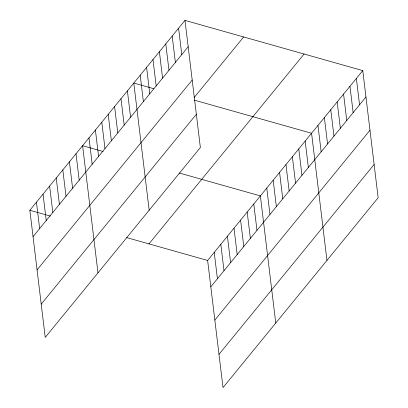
<?xml version="1.0" encoding="UTF-8"?>
<svg xmlns="http://www.w3.org/2000/svg" width="408" height="408" viewBox="0 0 408 408"><rect width="100%" height="100%" fill="white"/><g stroke="black" fill="none" stroke-linecap="round" stroke-linejoin="round"><path stroke-width="0.61" d="M184.987 20.4L200.369 147.543L45.237 337.406L29.85 210.263L184.987 20.4L362.763 70.594L378.15 197.737L223.013 387.6L207.631 260.457L362.763 70.594M33.043 236.635L188.175 46.772M37.067 269.887L192.199 80.029M194.055 97.66L243.653 36.965M41.213 304.149L196.345 114.286M148.961 243.892L304.098 54.029M210.819 286.834L365.956 96.971M214.843 320.086L369.98 130.223M218.989 354.348L374.126 164.485M153.739 88.684L133.788 83.053L149.175 210.196M194.269 100.133L311.569 133.253L326.956 260.391M103.132 151.506L82.594 145.707L97.981 272.85M179.341 173.028L260.375 195.906L275.762 323.049M29.85 210.263L50.383 216.061M126.597 237.578L207.631 260.457M356.363 78.428L359.555 104.8M349.967 86.261L353.155 112.633M343.567 94.09L346.759 120.467M337.166 101.924L340.359 128.296M330.766 109.757L333.958 136.129M324.37 117.586L327.558 143.963M317.97 125.419L321.162 151.791M305.169 141.081L308.361 167.459M298.768 148.915L301.961 175.287M292.373 156.749L295.565 183.121M285.972 164.577L289.165 190.954M279.572 172.411L282.764 198.783M273.171 180.244L276.364 206.616M266.776 188.073L269.963 214.445M253.781 203.975L256.974 230.347M247.187 212.043L250.379 238.415M240.593 220.111L243.785 246.488M234.003 228.184L237.191 254.556M227.409 236.252L230.602 262.625M220.815 244.321L224.007 270.693M214.22 252.389L217.413 278.761M178.587 28.234L181.779 54.606M172.186 36.062L175.379 62.439M165.786 43.896L168.978 70.268M159.39 51.729L162.578 78.101M152.99 59.558L156.182 85.935M146.589 67.391L149.782 93.763M140.189 75.225L143.381 101.597M127.393 90.887L130.585 117.259M120.992 98.716L124.185 125.093M114.592 106.549L117.784 132.921M108.191 114.383L111.384 140.755M101.796 122.211L104.983 148.589M95.396 130.045L98.588 156.417M88.995 137.879L92.188 164.251M76.005 153.78L79.193 180.152M69.411 161.849L72.604 188.221M62.817 169.917L66.009 196.289M56.222 177.985L59.415 204.357M49.628 186.053L52.821 212.43M43.039 194.121L46.226 220.499M36.445 202.195L39.637 228.567"/></g></svg>
